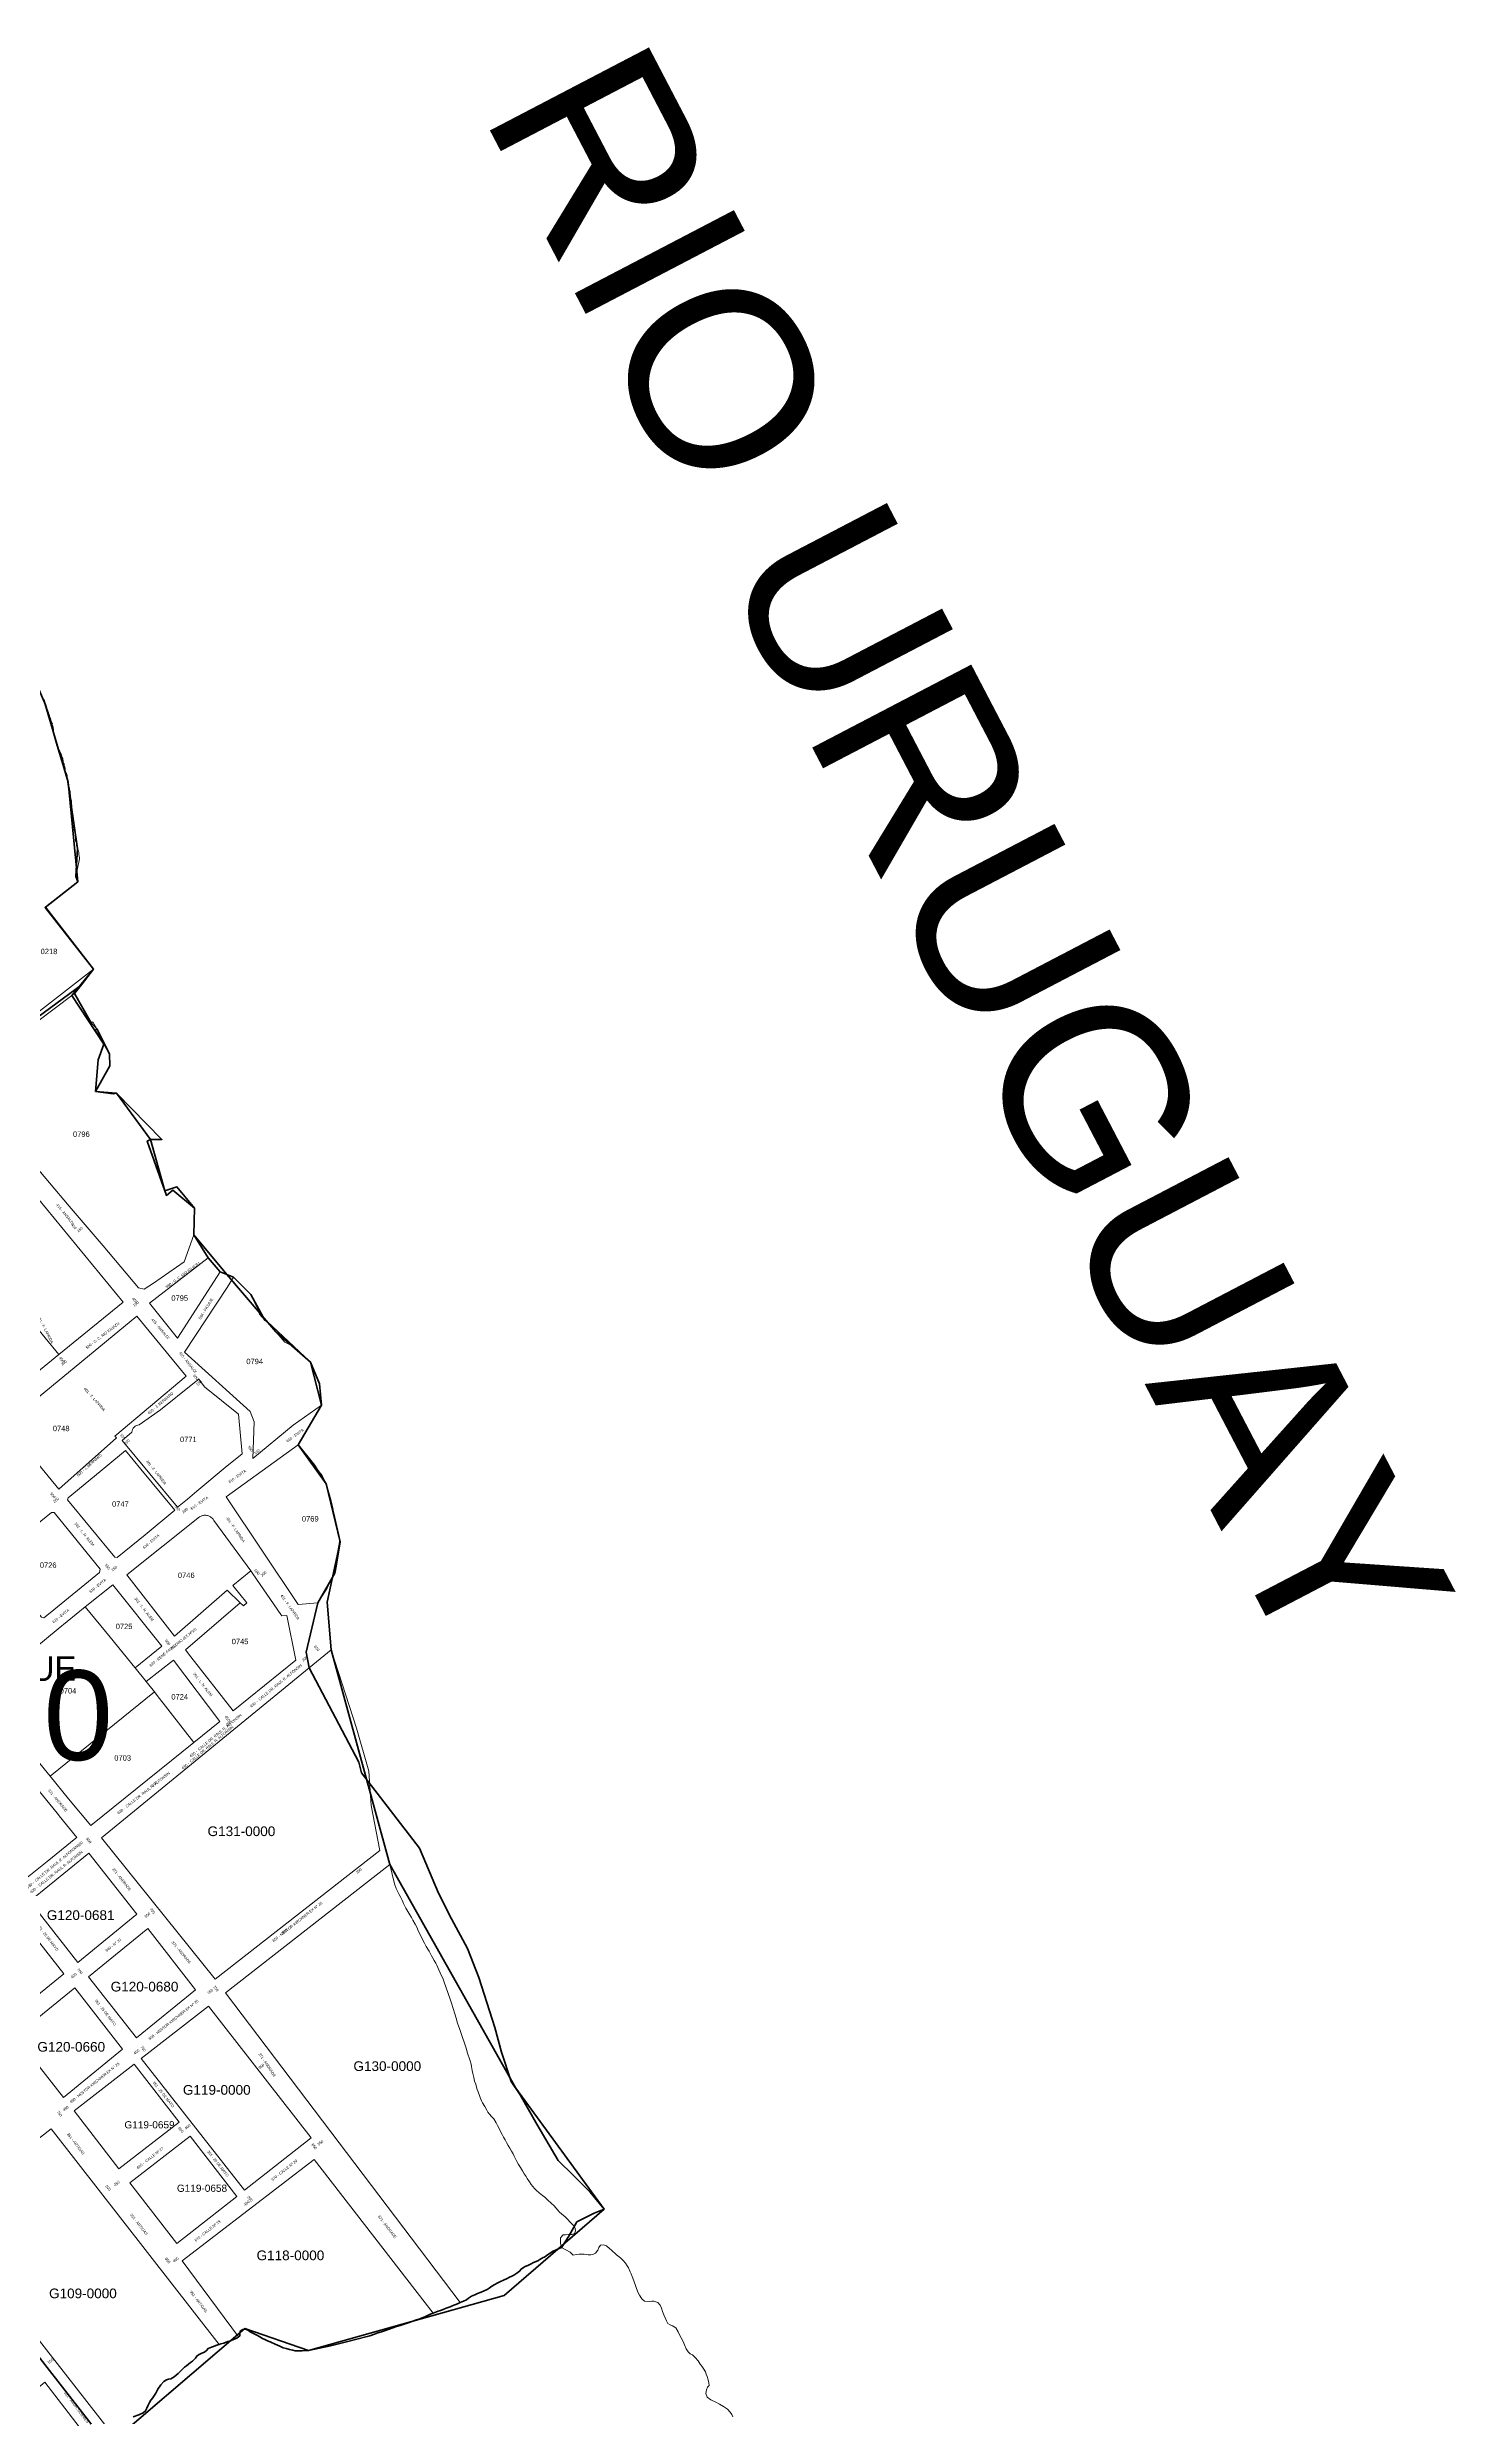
# Model space of a CAD drawing. Header units: millimetres. Extents: x -1182 to 19581, y -461 to 14363.
# Drawn here: x 17057 to 18627, y 10346 to 12987 of the extents above; entities that cross this region are included whole.
import ezdxf
from ezdxf.enums import TextEntityAlignment as Align

# ---------------------------------------------------------------- set-up
doc = ezdxf.new("R2010")
doc.units = ezdxf.units.MM
doc.layers.add('Barrios', color=70, linetype='Continuous', lineweight=40, true_color=0x94f532)
for name, color, linetype, lineweight in [('Barrios_Id', 102, 'Continuous', 40), ('Manzana', 4, 'Continuous', 9), ('Planta urbana', 1, 'Continuous', 70)]:
    doc.layers.add(name, color=color, linetype=linetype, lineweight=lineweight)
doc.layers.add('Calle_id', color=7, linetype='Continuous')
doc.layers.add('Manzana_Id', color=6, linetype='Continuous')
doc.styles.add('Calle_Id', font='@Arial Unicode MS')
doc.styles.add('Manzana', font='@Arial Unicode MS')
doc.styles.add('SuperP', font='arial.ttf')

msp = doc.modelspace()

# ---------------------------------------------------------------- linework, layer by layer
at = {"layer": 'Barrios'}
for points in [[(16949, 12469.3), (16962.1, 12451), (16981.4, 12427.3), (16994.4, 12404.4), (17011.6, 12366.7), (17036, 12299.2), (17055.3, 12254.2), (17068.3, 12209.2), (17079.9, 12171.2), (17091.1, 12094.3), (17089.1, 12062.9), (17091.3, 12057.1), (17055.3, 12028.7), (17108.8, 11959.9), (17094.9, 11941.9)], [(17094.9, 11941.9), (17087.8, 11932.6), (17106.2, 11899.9), (17112.5, 11893.2), (17126.5, 11865.2), (17127, 11851.9), (17111.1, 11823.4), (17130.9, 11820.6), (17134.4, 11821.4), (17172.2, 11769.9), (17168.7, 11768.1), (17190, 11707.6), (17197.1, 11713.4), (17221.4, 11693.3), (17220.6, 11663.7), (17236.5, 11638), (17250.1, 11622.4), (17265, 11616.4), (17284.1, 11597.1), (17299.6, 11568.7), (17302.3, 11566.9), (17332.2, 11539.2), (17350.8, 11521.8), (17360.7, 11497.7), (17363, 11473.6), (17337, 11429.7), (17355.3, 11406.9), (17368.3, 11386.1), (17376.4, 11353.8), (17381.9, 11329.6), (17383.8, 11321.5), (17379.4, 11294.5), (17377.9, 11286.7), (17359, 11253.4), (17345.9, 11198.4), (17349.2, 11181.2), (17404.6, 11075.7), (17407.5, 11064.1), (17472.3, 10980.1), (17493.3, 10929.8), (17507.9, 10901.4), (17525.7, 10868.3), (17538.3, 10835.7), (17556.2, 10780), (17563.4, 10752.7), (17574.4, 10720.1), (17584.5, 10705), (17602.9, 10672.5), (17626.6, 10632), (17643.7, 10615.1), (17662.4, 10596.5), (17678, 10577.5), (17666.8, 10573.2), (17647.6, 10563.5), (17638.6, 10547.6), (17630.3, 10534.9), (17621, 10530.8), (17618.1, 10529.1), (17613.2, 10525.6), (17611.4, 10524.2), (17609.9, 10523.7), (17608.9, 10523.2), (17605.7, 10521.3), (17604.9, 10520.5), (17602.3, 10519.4), (17599.2, 10518.2), (17596.7, 10516.8), (17593.8, 10515.4), (17590.9, 10514.2), (17590.7, 10514.1), (17588.1, 10512.6), (17585.6, 10510.7), (17583.5, 10508.7), (17580.7, 10506.2), (17577.4, 10504.2), (17575, 10503), (17572.4, 10501.7), (17570, 10500.5), (17565.9, 10498.7), (17562.3, 10497), (17558.7, 10495.3), (17556, 10493.7), (17552.8, 10491.7), (17550, 10489.7), (17547.5, 10488.1), (17545.1, 10487), (17540.9, 10485.2), (17536.9, 10483.8), (17533.7, 10482.3), (17530.3, 10480.8), (17526.9, 10478.4), (17524.4, 10476.8), (17521.1, 10475.1), (17517.5, 10473.5), (17514.5, 10472.1), (17511.4, 10470.9), (17508.5, 10469.8), (17508.2, 10469.7), (17505.1, 10468.6), (17501.8, 10467.5), (17498.5, 10466), (17495.5, 10464.9), (17493.1, 10463.9), (17489.3, 10462.4), (17487.5, 10461.7), (17486.2, 10461.2), (17483.3, 10460.1), (17479.7, 10458.4), (17476.2, 10457.1), (17471.5, 10455.1), (17467.8, 10453.8), (17464.8, 10452.8), (17460.8, 10451.4), (17456.1, 10449.9), (17451.9, 10448.5), (17448.2, 10447.4), (17445.5, 10446.5), (17442.3, 10445.4), (17438.5, 10444.1), (17434.3, 10442.6), (17429.9, 10441.1), (17425.8, 10439.7), (17422.2, 10438.4), (17417, 10436.6), (17414, 10435.6), (17390.7, 10429.7), (17372.9, 10425.2), (17348.5, 10420.3), (17344.2, 10420.1), (17341.4, 10419.9), (17337.1, 10419.6), (17333.7, 10419.9), (17330.9, 10420.6), (17327.2, 10421.4), (17323.6, 10422.2), (17320.4, 10423.3), (17316.5, 10424.8), (17314, 10426), (17311.3, 10427.3), (17306.4, 10429.3), (17302.1, 10431.2), (17299.7, 10432.3), (17297.2, 10433.6), (17294.1, 10435.4), (17290.8, 10437.1), (17288, 10438.7), (17283.6, 10440.9), (17281.4, 10442.3), (17278.5, 10444), (17275.4, 10443.6), (17272.6, 10441.9), (17272, 10439.4), (17271.8, 10436.4), (17270.5, 10435.4), (17268.5, 10433.8), (17264.8, 10432.3), (17261.4, 10431.1), (17258.7, 10430.2), (17253.9, 10428.5), (17250.7, 10427.6), (17248.7, 10426.9), (17247.4, 10426.4), (17245, 10425.6), (17242.6, 10424.6), (17240.2, 10423.8), (17236.8, 10422.3), (17235, 10420.4), (17232.6, 10418.3), (17229.6, 10417), (17226, 10415.5), (17224.1, 10413.7), (17222.4, 10411.6), (17219.1, 10408.4), (17216.9, 10406.7), (17214.7, 10404.8), (17212.3, 10403.1), (17210.3, 10401.5), (17206.9, 10398.4), (17205.1, 10396.5), (17203, 10394.5), (17201, 10392.5), (17198.7, 10390.9), (17195.1, 10388.7), (17192.4, 10388.1), (17190, 10387.5), (17187.1, 10385.6), (17183.8, 10381.8), (17180.6, 10377), (17178.2, 10372.6), (17176.2, 10369.3), (17174.8, 10367.3), (17172.7, 10364.9), (17171.1, 10362.3), (17169.8, 10359.1), (17168.3, 10356), (17166.8, 10352.8), (17164.1, 10350.5), (17159.2, 10348.3), (17153.1, 10346.2)], [(16453.8, 11287.5), (16521.7, 11204), (16590.2, 11120.8), (16658.5, 11037.5), (16723.7, 10957.8), (16667.4, 10909.2), (16800.4, 10749.7), (16838.6, 10686.3), (16920.8, 10578.2), (17004.3, 10468.4), (17124, 10315.4)]]:
    msp.add_lwpolyline(points, dxfattribs=at)
at = {"layer": 'Barrios', "lineweight": 50}
msp.add_lwpolyline([(17094.9, 11941.9), (16984.7, 11860.8), (16953.7, 11838), (16872, 11771), (16790.8, 11704.5), (16709.4, 11639.3), (16669.3, 11606.6), (16629, 11573.7), (16547.2, 11507), (16465.8, 11439.6), (16385.8, 11372.9)], dxfattribs=at)
at = {"layer": 'Manzana'}
for points in [[(17057.2, 12250), (17057.7, 12248.6), (17057.9, 12247.8), (17058.5, 12246.3), (17058.7, 12245.4), (17059, 12244.5), (17059.8, 12242.8), (17059.9, 12241.9), (17060.6, 12240.2), (17060.8, 12239.3), (17061.4, 12237.4), (17061.7, 12236.6), (17062.3, 12234.7), (17062.6, 12233.7), (17063, 12233.2), (17062.9, 12232.5), (17063.2, 12231.7), (17063.4, 12231), (17063.7, 12229.4), (17064, 12228.7), (17064.3, 12227.1), (17064.1, 12226.5), (17064.4, 12225.1), (17064.7, 12223.7), (17064.8, 12223), (17064.7, 12222.4), (17065.2, 12220.3), (17065.4, 12218.9), (17065.5, 12218.2), (17065.9, 12216.8), (17066, 12216.1), (17066, 12215.4), (17066.7, 12214), (17066.8, 12213.1), (17067.3, 12212), (17068.1, 12210), (17068.3, 12209.2), (17069, 12207.2), (17069.2, 12206.4), (17069.6, 12205.9), (17070.2, 12204.6), (17070.4, 12204), (17071.3, 12202.6), (17071.3, 12202), (17071.5, 12201.1), (17072.7, 12199.4), (17073.2, 12198.5), (17073.6, 12196.8), (17073.9, 12195.8), (17074.6, 12194.4), (17074.8, 12193.5), (17074.8, 12192.8), (17075.1, 12192.3), (17075.1, 12191.2), (17075.5, 12189.4), (17076, 12188.6), (17076, 12187.9), (17076.2, 12187.3), (17076.6, 12186.1), (17076.8, 12184.8), (17077.1, 12184.1), (17077.4, 12182.3), (17077.4, 12181.7), (17077.4, 12181.1), (17077.9, 12179.8), (17077.9, 12178.7), (17078.4, 12178.2), (17078.7, 12177.7), (17079.1, 12177.2), (17079, 12176.1), (17079.3, 12175.6), (17079.3, 12174.3), (17079.6, 12173.3), (17079.8, 12172.4), (17079.9, 12171.2), (17080.2, 12169.1), (17080.4, 12168.2), (17080.5, 12166.7), (17080.8, 12165.9), (17081.1, 12164.5), (17081.2, 12163.6), (17081.6, 12162.9), (17082, 12161.2), (17082.1, 12160.5), (17082.3, 12158.9), (17082.8, 12158), (17082.8, 12156.6), (17082.8, 12155.7), (17083.1, 12154.2), (17083.1, 12153), (17083.2, 12152.3), (17083.5, 12150.7), (17083.7, 12149.8), (17083.9, 12148.5), (17084.2, 12147.5), (17084.2, 12146.2), (17084.3, 12145.3), (17084.3, 12144.4), (17084.2, 12143.5), (17084.6, 12142.8), (17084.7, 12142.2), (17084.6, 12141.5), (17084.8, 12140.6), (17084.8, 12140), (17084.8, 12138.6), (17084.6, 12137.7), (17085, 12137), (17085, 12136), (17085.1, 12135.4), (17085.1, 12133.7), (17085.5, 12132.8), (17085.4, 12131.7), (17085.8, 12130.9), (17086, 12130), (17086.1, 12129.3), (17086, 12128.6), (17085.9, 12128), (17086.1, 12127.4), (17086.2, 12126.4), (17086.3, 12125.7), (17086.3, 12124.8), (17086.7, 12123), (17086.6, 12122.3), (17086.8, 12121.1), (17086.9, 12120.3), (17086.9, 12119.6), (17086.9, 12118.9), (17086.9, 12118.1), (17087, 12117.2), (17087.2, 12116.7), (17087.1, 12116), (17087.2, 12115.2), (17087.3, 12114.5), (17087.5, 12113.1), (17087.9, 12112.3), (17088, 12111.6), (17088.3, 12110.8), (17088.6, 12110.3), (17088.9, 12109.1), (17089.1, 12108.6), (17088.9, 12108), (17089.3, 12107.4), (17089.2, 12106.8), (17089.1, 12106.2), (17088.8, 12105.6), (17088.9, 12104.1), (17088.8, 12103.5), (17088.9, 12102.8), (17089.1, 12101.7), (17089.4, 12100.9), (17089.7, 12100.2), (17089.7, 12099.6), (17089.6, 12098.8), (17089.9, 12097.8), (17089.9, 12097.1), (17090.4, 12096.5), (17090.4, 12095.7), (17091.1, 12094.3), (17091.2, 12093.7), (17091.7, 12092.4), (17092, 12091.2), (17092.5, 12089.9), (17092.5, 12089.3), (17092.6, 12088.3), (17092.5, 12087.3), (17092.8, 12086.5), (17092.9, 12085.8), (17093.1, 12084.3), (17093.2, 12083.7), (17093.3, 12083.4), (17093.2, 12082.8), (17089.1, 12062.9), (17091.3, 12057.1), (17055.3, 12028.7)], [(17006, 11990.3), (16986.9, 11975.6), (17036.6, 11912.8), (17041.8, 11907.8), (17108.8, 11959.9), (17055.3, 12028.7)], [(17038, 11747.5), (17081.6, 11695.5), (17119.4, 11651.4), (17159.1, 11604.5), (17165.1, 11602.9), (17175.5, 11609.6), (17209.9, 11633.6), (17220.6, 11663.7), (17221.4, 11693.3), (17197.1, 11713.4), (17190, 11707.6), (17168.7, 11768.1), (17172.2, 11769.9), (17134.4, 11821.4), (17130.9, 11820.6), (17111.1, 11823.4), (17127, 11851.9), (17126.5, 11865.2), (17114.1, 11886.8), (17110.7, 11892.2), (17112.5, 11893.2), (17108.1, 11900.9), (17106.2, 11899.9), (17103.2, 11905.2), (17087.8, 11932.6), (17084.8, 11930.2), (17046.7, 11901.9)], [(17070.1, 11530.1), (17141.9, 11588.4), (17022.3, 11734.4), (16717.2, 11486.3), (16835.4, 11339.7), (16996.3, 11470.2)], [(17070.1, 11530.1), (17009.4, 11604.5), (16935.6, 11544.6), (16996.3, 11470.2)], [(16996.3, 11470.2), (17070.1, 11530.1)], [(17284.2, 11289.1), (17243.1, 11345.1), (17242.6, 11345.9), (17242.1, 11346.6), (17241.5, 11347.4), (17240.9, 11348), (17240.1, 11348.6), (17239.4, 11349.2), (17238.6, 11349.7), (17237.8, 11350.1), (17236.9, 11350.4), (17236, 11350.7), (17235.1, 11350.9), (17234.2, 11351), (17233.3, 11351.1), (17232.3, 11351), (17231.4, 11350.9), (17230.5, 11350.7), (17229.6, 11350.5), (17228.7, 11350.1), (17227.9, 11349.7), (17227.1, 11349.3), (17145.8, 11284.7), (17199.2, 11216.5), (17257.7, 11267.7), (17272.4, 11253.5)], [(17272.4, 11253.5), (17211.2, 11201.1), (17217.3, 11193.3), (17264.4, 11133.2), (17334.5, 11189.7), (17324.4, 11239.3), (17318.7, 11238.8), (17317.8, 11240.3), (17286.5, 11285.9), (17284.2, 11289.1)], [(17272.4, 11253.5), (17275.9, 11250.1), (17279.8, 11253.3), (17264, 11272.8), (17284.2, 11289.1)], [(17060.5, 11060.3), (16985.9, 11151.4), (16986.4, 11156.2), (17069.6, 11224.4), (17099.7, 11249)], [(17099.7, 11249), (17127.3, 11215.3), (17154.9, 11181.5), (17155.2, 11181.1)], [(17155.2, 11181.1), (17167.5, 11165.9)], [(17167.5, 11165.9), (17197.8, 11189.7), (17249.6, 11121.2), (17220.7, 11097.8)], [(17060.5, 11060.3), (17176.7, 11154.1)], [(17176.7, 11154.1), (17167.5, 11165.9)], [(17176.7, 11154.1), (17179.9, 11150.2), (17220.7, 11097.8)], [(17060.5, 11060.3), (17081, 11035.1), (17105.9, 11005.2), (17220.7, 11097.8)], [(17630.3, 10534.9), (17629.2, 10539.8), (17629.5, 10545.8), (17632.4, 10548.9), (17635, 10549.2), (17638.3, 10549.5), (17642.4, 10549.5), (17645, 10550.4), (17646.1, 10553.6), (17645.7, 10556.1), (17644.4, 10558.7), (17639.9, 10563.7), (17637.6, 10566.3), (17634.4, 10569), (17630.5, 10572.5), (17628.3, 10574.4), (17626.2, 10576.7), (17624.1, 10579.1), (17621.9, 10581.7), (17619.4, 10583.9), (17614.6, 10588.6), (17611.8, 10591.2), (17609.3, 10593), (17605.5, 10595.8), (17602.2, 10598.7), (17600.5, 10600.7), (17598.4, 10603), (17596.7, 10605.1), (17594.7, 10608.1), (17592.3, 10611.8), (17590.9, 10614.1), (17588.9, 10617.2), (17586.9, 10620.5), (17584.6, 10624.1), (17582.5, 10627.6), (17580.6, 10630.9), (17577.8, 10636.8), (17576.4, 10639.4), (17574.8, 10642.3), (17573, 10645.6), (17571.1, 10648.6), (17569.2, 10651.8), (17567.5, 10654.9), (17565.7, 10658.1), (17564.2, 10661), (17562.6, 10664.3), (17560.8, 10667.7), (17559.2, 10671.1), (17557.8, 10673.8), (17554.9, 10678.4), (17552.6, 10681.1), (17550.3, 10683.6), (17548.5, 10685.9), (17547.2, 10688.1), (17545.1, 10692), (17542.5, 10696.2), (17541.3, 10698.5), (17539.8, 10702.3), (17537.6, 10708.6), (17536.6, 10711.2), (17535.6, 10713.8), (17534.8, 10717), (17533.6, 10720.4), (17532.6, 10724.4), (17531.5, 10728.7), (17530.8, 10732.2), (17530.3, 10736.6), (17529.7, 10739.4), (17528.6, 10743), (17525.2, 10752.8), (17524.4, 10756.1), (17517.1, 10777.9), (17514.6, 10784.9), (17512.9, 10790.4), (17511.4, 10795.4), (17507.9, 10807.1), (17506.4, 10811.8), (17499.8, 10830.8), (17498.4, 10834), (17495.2, 10841.1), (17493.8, 10844.4), (17492.7, 10846.9), (17491.4, 10849.5), (17490.2, 10851.9), (17488.6, 10854.8), (17487.2, 10857.3), (17485.6, 10860.1), (17484.1, 10862.9), (17482.8, 10865.3), (17481.6, 10867.6), (17479.7, 10870.6), (17477.6, 10874.2), (17476, 10877.5), (17474.1, 10881.5), (17470.8, 10888), (17469.5, 10891.3), (17467.3, 10895.4), (17464.7, 10899.9), (17463.2, 10902.7), (17461.4, 10905.8), (17459.2, 10909.6), (17457.1, 10913.1), (17454.4, 10918.3), (17452.8, 10921.9), (17451.3, 10925.1), (17449.6, 10928.4), (17447.9, 10931.5), (17446.3, 10934.9), (17444.4, 10940.3), (17439, 10961.8), (17255.8, 10818.9), (17517.5, 10473.5)], [(17248.7, 10426.9), (17061.6, 10667.3), (16938.5, 10571.3), (17127.6, 10329.5)], [(17487.5, 10461.7), (17354.7, 10632.9), (17207.5, 10520.1), (17270.5, 10435.4)], [(17821.6, 10346.3), (17820.2, 10348.8), (17818.4, 10351.6), (17815.4, 10354.7), (17811.2, 10357.8), (17806.5, 10360.4), (17802.4, 10362.4), (17796.8, 10365.3), (17792.8, 10368), (17791.2, 10372.3), (17792.2, 10376.4), (17793.3, 10379.1), (17795.1, 10381), (17794.6, 10384.1), (17793.8, 10387.6), (17792.7, 10391.1), (17791.8, 10393.6), (17790.8, 10396.2), (17788.3, 10400.6), (17786.8, 10402.7), (17785.1, 10405), (17782.7, 10408.8), (17779.4, 10412.5), (17776.4, 10415.2), (17774, 10416.5), (17771.5, 10418.7), (17769.3, 10422), (17767.6, 10426.4), (17766.2, 10430.1), (17764, 10434.4), (17762.1, 10437.6), (17760.6, 10440.9), (17757.9, 10445.5), (17754, 10447.7), (17751.6, 10448.8), (17748.8, 10450.4), (17747.4, 10453.1), (17744.6, 10460), (17743.1, 10463.8), (17741.9, 10467.4), (17740.6, 10470.6), (17737.8, 10473.7), (17733.5, 10475.3), (17731, 10475.2), (17728, 10474.9), (17723.1, 10475.3), (17720.1, 10477.8), (17717.5, 10481.9), (17715.6, 10485.3), (17711.2, 10497.8), (17709.3, 10502.7), (17708, 10505.6), (17707, 10507.9), (17705.1, 10512.1), (17703.7, 10514.4), (17701.8, 10517.3), (17699.2, 10520.4), (17696.6, 10522.9), (17694.6, 10524.5), (17691.7, 10526.8), (17686.3, 10531.9), (17684.3, 10533.6), (17680.6, 10536.9), (17677.2, 10537.8), (17674, 10537.4), (17672, 10535.1), (17670.9, 10532), (17668.5, 10528.8), (17666.3, 10527.6), (17663, 10526.7), (17660.3, 10526.8), (17655.8, 10527.4), (17652.6, 10527.5), (17650.1, 10527.4), (17646.9, 10527), (17643.6, 10526.3), (17640.3, 10529.8), (17630.3, 10534.9)], [(17517.5, 10473.5), (17521.1, 10475.1), (17524.4, 10476.8), (17526.9, 10478.4), (17530.3, 10480.8), (17533.7, 10482.3), (17536.9, 10483.8), (17540.9, 10485.2), (17545.1, 10487), (17547.5, 10488.1), (17550, 10489.7), (17552.8, 10491.7), (17556, 10493.7), (17558.7, 10495.3), (17562.3, 10497), (17565.9, 10498.7), (17570, 10500.5), (17572.4, 10501.7), (17575, 10503), (17577.4, 10504.2), (17580.7, 10506.2), (17583.5, 10508.7), (17585.6, 10510.7), (17588.1, 10512.6), (17590.7, 10514.1), (17593.8, 10515.4), (17596.7, 10516.8), (17599.2, 10518.2), (17602.3, 10519.4), (17604.9, 10520.5), (17605.7, 10521.3), (17608.9, 10523.2), (17609.9, 10523.7), (17611.4, 10524.2), (17613.2, 10525.6), (17618.1, 10529.1), (17621, 10530.8), (17630.3, 10534.9)], [(17487.5, 10461.7), (17483.3, 10460.1), (17479.7, 10458.4), (17476.2, 10457.1), (17471.5, 10455.1), (17460.8, 10451.4), (17451.9, 10448.5), (17448.2, 10447.4), (17414, 10435.6), (17372.9, 10425.2), (17348.5, 10420.3), (17344.2, 10420.1), (17337.1, 10419.6), (17333.7, 10419.9), (17330.9, 10420.6), (17327.2, 10421.4), (17323.6, 10422.2), (17320.4, 10423.3), (17316.5, 10424.8), (17311.3, 10427.3), (17306.4, 10429.3), (17299.7, 10432.3), (17297.2, 10433.6), (17294.1, 10435.4), (17290.8, 10437.1), (17288, 10438.7), (17283.6, 10440.9), (17278.5, 10444), (17275.4, 10443.6), (17272.6, 10441.9), (17272, 10439.4), (17271.8, 10436.4), (17270.5, 10435.4)], [(17487.5, 10461.7), (17489.3, 10462.4), (17493.1, 10463.9), (17495.5, 10464.9), (17498.5, 10466), (17501.8, 10467.5), (17508.2, 10469.7), (17514.5, 10472.1), (17517.5, 10473.5)], [(17248.7, 10426.9), (17250.7, 10427.6), (17253.9, 10428.5), (17264.8, 10432.3), (17268.5, 10433.8), (17270.5, 10435.4)], [(17248.7, 10426.9), (17245, 10425.6), (17242.6, 10424.6), (17240.2, 10423.8), (17236.8, 10422.3), (17235, 10420.4), (17232.6, 10418.3), (17229.6, 10417), (17226, 10415.5), (17224.1, 10413.7), (17222.4, 10411.6), (17219.1, 10408.4), (17216.9, 10406.7), (17214.7, 10404.8), (17212.3, 10403.1), (17210.3, 10401.5), (17206.9, 10398.4), (17205.1, 10396.5), (17203, 10394.5), (17201, 10392.5), (17198.7, 10390.9), (17195.1, 10388.7), (17192.4, 10388.1), (17190, 10387.5), (17187.1, 10385.6), (17183.8, 10381.8), (17180.6, 10377), (17178.2, 10372.6), (17176.2, 10369.3), (17174.8, 10367.3), (17172.7, 10364.9), (17171.1, 10362.3), (17169.8, 10359.1), (17166.8, 10352.8), (17164.1, 10350.5), (17159.2, 10348.3), (17153.1, 10346.2)], [(17111.4, 10311), (17054.7, 10384.8), (16935.2, 10285.9), (16993.8, 10210.4)]]:
    msp.add_lwpolyline(points, dxfattribs=at)
for points in [[(17236.5, 11638), (17250.1, 11622.4), (17202.6, 11548.3), (17171.1, 11587.6)], [(17286.4, 11414.5), (17331.3, 11451.4), (17363, 11473.6), (17360.7, 11497.7), (17350.8, 11521.8), (17332.2, 11539.2), (17322.2, 11544), (17302.3, 11566.9), (17299.6, 11568.7), (17293.7, 11575.3), (17292.4, 11579.9), (17284.1, 11597.1), (17265, 11616.4), (17257.8, 11604.9), (17210.4, 11532.8), (17283.4, 11466.8), (17287.9, 11455.2)], [(17157, 11573.1), (17062, 11494.5), (17013.5, 11454.3), (17012.3, 11450.6), (17034.4, 11423.5), (17070, 11380.1), (17134.3, 11437.3), (17132.6, 11439.4), (17212, 11506.2)], [(17144.5, 11423.2), (17161.7, 11402.3), (17199.5, 11356.8), (17166.3, 11329.3), (17135, 11304), (17132.6, 11304.2), (17080, 11368.1), (17080.7, 11370.4), (17122.7, 11405.2)], [(17337, 11429.7), (17347.1, 11416.5), (17355.3, 11406.9), (17360.3, 11399.6), (17363.7, 11395.5), (17368.3, 11386.1), (17370.4, 11378.9), (17372.6, 11371.2), (17374, 11365.6), (17375.9, 11357.5), (17376.4, 11353.8), (17377.8, 11345.6), (17378.6, 11342), (17379.7, 11336.8), (17381.9, 11329.6), (17383.3, 11323.4), (17378.7, 11297.6), (17377.3, 11290.1), (17376.6, 11286.4), (17376.1, 11283.5), (17372.7, 11277.3), (17369.4, 11269.9), (17359, 11253.4), (17336.9, 11251.7), (17256.5, 11371.5)], [(17061.9, 11354.3), (17065.1, 11354.2), (17116.3, 11291.1), (17115.5, 11287.1), (17060.5, 11242.5), (17053.4, 11236.7), (17050.9, 11237.4), (17000.9, 11299.2), (16999.9, 11304)], [(17373.6, 11201.2), (17401.8, 11113.9), (17415.8, 11065.7), (17418.4, 11027.5), (17428.1, 10977.5), (17244.5, 10834.2), (17117.6, 10991.4)], [(17035.6, 11059), (17004.8, 11034), (16970.7, 11005.8), (16969.1, 11004.5), (17023.9, 10938.5), (17057.3, 10965.2), (17089.2, 10991), (17090.3, 10992), (17070.6, 11016), (17069.8, 11017), (17068.3, 11018.9)], [(17103.6, 10974.5), (17157, 10906.3), (17091.2, 10852.7), (17037.9, 10920.9)], [(17022.4, 10908.3), (16956.3, 10854.5), (17009.7, 10786.2), (17075.7, 10840.1)], [(17169.3, 10890.5), (17103.3, 10836.7), (17156.6, 10768.5), (17222.6, 10822.3)], [(17087.9, 10824.2), (17022, 10770.5), (17075.3, 10702.3), (17141.1, 10755.9)], [(17161.9, 10745.6), (17236.9, 10804.1), (17351.5, 10657.2), (17277.3, 10598.8)], [(17154, 10739.4), (17087.1, 10687.2), (17137.2, 10622.7), (17204.2, 10674.7)]]:
    msp.add_lwpolyline(points, close=True, dxfattribs=at)
msp.add_lwpolyline([(17219.5, 11497.4), (17226.3, 11502.9), (17232.5, 11494.3), (17270.4, 11463.7), (17274.5, 11419.7), (17255.7, 11404.2), (17224.1, 11377.9), (17213.4, 11369), (17202.6, 11360.1), (17140.8, 11434.5), (17151.5, 11443.6, -0.337772), (17159.7, 11452), (17183.4, 11468.5)], format="xyb", close=True, dxfattribs=at)
at = {"layer": 'Manzana', "linetype": 'Continuous'}
msp.add_lwpolyline([(17099.7, 11249), (17130.5, 11273.5), (17184.9, 11205), (17155.2, 11181.1)], dxfattribs=at)
msp.add_lwpolyline([(17216.5, 10658.9), (17149.4, 10606.9), (17201.8, 10539.4), (17268.5, 10591.9)], close=True, dxfattribs=at)
at = {"layer": 'Planta urbana'}
msp.add_lwpolyline([(16981.8, 10192), (17277.5, 10444.6), (17348.5, 10420.3), (17566.7, 10481.6), (17678, 10577.5), (17579.4, 10712.6), (17439, 10961.8), (17373.6, 11201.2), (17369.4, 11254.3), (17383.8, 11321.5), (17368.3, 11386.1), (17337, 11429.7), (17363, 11473.6), (17350.8, 11521.8), (17312.2, 11555.5), (17257.6, 11619.4), (17220.6, 11663.7), (17221.4, 11693.3), (17201.7, 11717.3), (17188.2, 11712.5), (17172.2, 11769.9), (17185, 11769.9), (17134.4, 11821.4), (17111.1, 11823.4), (17114, 11858.5), (17120.3, 11876), (17084.8, 11930.2), (17108.8, 11959.9), (17054.8, 12028.3), (17091.3, 12057.1), (17080.4, 12168.2), (17053.3, 12260)], dxfattribs=at)

# ---------------------------------------------------------------- texts
at = {"color": 40, "true_color": 0xe6bd19, "style": 'Calle_Id'}
for s, p in [('400', (17087, 11673, 1)), ('450', (17154.8, 11590.7, 1)), ('450', (17073.4, 11524.6, 1)), ('500', (17222.8, 11504.8, 1)), ('500', (17141.4, 11438.7, 1)), ('550', (17283.8, 11425.2, 1)), ('500', (17063.5, 11373.2, 1)), ('550', (17202.4, 11359.1, 1)), ('550', (17124.5, 11293.6, 1)), ('600', (17291, 11287.9, 1)), ('600', (17191.4, 11209.5, 1)), ('650', (17357.7, 11202.8, 1)), ('650', (17258.1, 11124.4, 1)), ('650', (17103.5, 10988.6, 1)), ('700', (17174.5, 10910.1, 1)), ('700', (17093.5, 10843, 1)), ('750', (17245.3, 10823.6, 1)), ('750', (17164.3, 10756.5, 1)), ('750', (17071, 10684.2, 1)), ('800', (17206.2, 10666.1, 1)), ('850', (17354.8, 10647.6, 1)), ('800', (17125.1, 10601.4, 1)), ('850', (17283.4, 10589.1, 1)), ('850', (17191.5, 10520.5, 1))]:
    msp.add_text(s, height=3, rotation=309.3589, dxfattribs=at).set_placement(p, align=Align.MIDDLE)
at = {"color": 32, "true_color": 0xe3621c, "style": 'Calle_Id'}
for s, p in [('150', (17093.6, 11669.6, 1)), ('150', (17156.1, 11586.6, 1)), ('200', (17075.8, 11521, 1)), ('150', (17226.4, 11498.4, 1)), ('200', (17146.1, 11432.8, 1)), ('150', (17291.1, 11422, 1)), ('250', (17067.1, 11368, 1)), ('200', (17210.8, 11356.4, 1)), ('250', (17131.8, 11291.7, 1)), ('200', (17298.4, 11285.8, 1)), ('250', (17197.6, 11204.2, 1)), ('200', (17344.5, 11191.2, 1)), ('250', (17259.5, 11119.1, 1)), ('300', (17176.8, 11051.7, 1)), ('350', (17093.8, 10984.6, 1)), ('250', (17404.5, 10954.7, 1)), ('350', (17168.9, 10905.4, 1)), ('300', (17321.8, 10887.3, 1)), ('400', (17086.9, 10838.1, 1)), ('350', (17238.8, 10820.3, 1)), ('400', (17156.8, 10753, 1)), ('350', (17295.8, 10736.8, 1)), ('450', (17077.8, 10689.9, 1)), ('400', (17213.7, 10669.5, 1)), ('350', (17361.7, 10651.7, 1)), ('450', (17134.7, 10606.4, 1)), ('400', (17279.6, 10584.4, 1)), ('450', (17200.6, 10521.3, 1)), ('550', (17061, 10408.5, 1))]:
    msp.add_text(s, height=3, rotation=39.3589, dxfattribs=at).set_placement(p, align=Align.MIDDLE)
at = {"layer": 'Barrios', "insert": (16935.8, 11193.8), "char_height": 27.226, "width": 759.763, "attachment_point": 1, "style": 'SuperP'}
msp.add_mtext('{\\fConstantia|b0|i0|c0|p18;PARQUE}', dxfattribs=at)
at = {"layer": 'Barrios_Id', "style": 'Manzana'}
msp.add_text('10', height=100, dxfattribs=at).set_placement((17052.9, 11128.2), align=Align.MIDDLE_CENTER)
at = {"layer": 'Calle_id', "style": 'Calle_Id'}
for s, rotation, p in [('415 - ANSALDI', 309.7083, (17077.2, 11686.7, 1)), ('620 - RENÉ FAVALORO (EX.Nº19)', 38.9619, (17197.5, 11204, 1))]:
    msp.add_text(s, height=3, rotation=rotation, dxfattribs=at).set_placement(p, align=Align.MIDDLE)
at = {"layer": 'Calle_id', "color": 7, "style": 'Calle_Id'}
for s, rotation, p in [('590 - G. C. RIO IGUAZU', 36.5453, (17208.1, 11618.7, 1)), ('594 - PASAJE', 58.128, (17234, 11581.2, 1)), ('401 - F. LAPRIDA', 297.525, (17055.2, 11557.9, 1)), ('590 - G. C. RIO IGUAZU', 37.5031, (17119, 11551.5, 1)), ('415 - ANSALDI', 309.7159, (17183.3, 11559.1, 1)), ('415 - ANSALDI', 308.4462, (17213.9, 11521.6, 1)), ('401 - F. LAPRIDA', 311.8242, (17109.8, 11480.4, 1)), ('600 - J. BERNARD', 40.2139, (17183.6, 11476, 1)), ('610 - EVITA', 35.2588, (17333.4, 11440, 1)), ('600 - J. BERNARD', 41.7564, (17104.2, 11407, 1)), ('401 - F. LAPRIDA', 308.6459, (17178.7, 11398.9, 1)), ('610 - EVITA', 35.2588, (17269, 11394.5, 1)), ('610 - EVITA', 35.1173, (17226.8, 11364.7, 1)), ('391 - L. N. ALEM', 309.2012, (17098.6, 11330, 1)), ('610 - EVITA', 39.6657, (17173, 11321.8, 1)), ('401 - F. LAPRIDA', 304.697, (17267.1, 11335.1, 1)), ('610 - EVITA', 39.3658, (17113.4, 11272.5, 1)), ('391 - L. N. ALEM', 307.9365, (17165.3, 11246.3, 1)), ('401 - F. LAPRIDA', 305.4512, (17327.8, 11248.8, 1)), ('610 - EVITA', 39.3658, (17072.3, 11238.8, 1)), ('391 - L. N. ALEM', 307.9365, (17230.6, 11162.5, 1)), ('371 - ANDRADE', 309.6255, (17068.9, 11033.2, 1)), ('371 - ANDRADE', 308.346, (17140.2, 10945.3, 1)), ('650 - NESTOR KIRCHNER EX N° 25', 38.4038, (17336, 10898, 1)), ('361 - 25 DE MAYO', 307.3728, (17058, 10880.2, 1)), ('640 - N° 23', 38.3267, (17130.8, 10872, 1)), ('371 - ANDRADE', 310.0668, (17206.7, 10863.8, 1)), ('361 - 25 DE MAYO', 307.7172, (17122.1, 10796.9, 1)), ('650 - NESTOR KIRCHNER EX N° 25', 38.3267, (17198, 10788.7, 1)), ('371 - ANDRADE', 303.7793, (17302.4, 10738.5)), ('650 - NESTOR KIRCHNER EX N° 25', 38.8409, (17110, 10718.5, 1)), ('351 - ARTIGAS', 307.8347, (17089, 10650.6)), ('351 - ARTIGAS', 307.8347, (17159.4, 10560.7)), ('371 - ANDRADE', 307.6137, (17436.1, 10558.1)), ('351 - ARTIGAS', 307.362, (17225.9, 10474.7, 1)), ('331 - AVDA. GÜEMES', 307.1646, (17090.1, 10356.9, 1))]:
    msp.add_text(s, height=3, rotation=rotation, dxfattribs=at).set_placement(p, align=Align.MIDDLE)
at = {"layer": 'Calle_id', "color": 7, "linetype": 'Continuous', "style": 'Calle_Id'}
for rotation, p in [(39.4664, (17312.3, 11161.1, 1)), (39.4664, (17244.9, 11105.5, 1)), (39.7537, (17235.9, 11092.2)), (38.3812, (17164.5, 11041.4, 1)), (39.731, (17062.8, 10959.3, 1)), (38.453, (17067.3, 10953.5))]:
    msp.add_text('630 -  CALLE DR. RAUL R. ALFONSIN', height=3, rotation=rotation, dxfattribs=at).set_placement(p, align=Align.MIDDLE)
at = {"layer": 'Calle_id', "linetype": 'Continuous', "style": 'Calle_Id'}
for s, rotation, p in [('361 - 25 DE MAYO', 308.2036, (17186.8, 10705.6)), ('660 -  CALLE Nº 27', 38.2036, (17171.9, 10634.7)), ('361 - 25 DE MAYO', 308.3372, (17247.6, 10628.5)), ('670 - CALLE Nº 29', 38.3372, (17321.5, 10621.2, 1)), ('670 - CALLE Nº 29', 38.3372, (17235.9, 10553.5))]:
    msp.add_text(s, height=3, rotation=rotation, dxfattribs=at).set_placement(p, align=Align.MIDDLE)
at = {"layer": 'Manzana_Id', "style": 'Manzana'}
msp.add_text('RIO URUGUAY', height=200, rotation=297.5785, dxfattribs=at).set_placement((18085, 12087.5), align=Align.MIDDLE_CENTER)
for s, height, p in [('0218', 6, (17059.2, 11979.5)), ('0796', 6, (17095.3, 11775.8)), ('0795', 6, (17204.9, 11593.1)), ('0794', 6, (17288.5, 11522.5)), ('0748', 6, (17072.8, 11447.8)), ('0771', 6, (17214.5, 11435.6)), ('0747', 6, (17138.8, 11363.6)), ('0769', 6, (17350.4, 11347.1)), ('0726', 6, (17058.3, 11295.5)), ('0746', 6, (17212.2, 11284.2)), ('0725', 6, (17142.9, 11227.2)), ('0745', 6, (17272.2, 11210.4)), ('0704', 6, (17080.4, 11155.4)), ('0724', 6, (17204.9, 11148.7)), ('0703', 6, (17141.3, 11080.6)), ('G131-0000', 10.8, (17273.7, 10998.9)), ('G120-0681', 10.8, (17094.5, 10905.4)), ('G120-0680', 10.8, (17165.7, 10825.7)), ('G120-0660', 10.8, (17084, 10758.6)), ('G130-0000', 10.8, (17436.3, 10737.1)), ('G119-0000', 10.8, (17246.2, 10710.6)), ('G118-0000', 10.8, (17328.3, 10526.2)), ('G109-0000', 10.8, (17097, 10483.8))]:
    msp.add_text(s, height=height, dxfattribs=at).set_placement(p, align=Align.MIDDLE_CENTER)
at = {"layer": 'Manzana_Id', "linetype": 'Continuous', "style": 'Manzana'}
for s, p in [('G119-0659', (17143.3, 10667.7)), ('G119-0658', (17201.8, 10597))]:
    msp.add_text(s, height=8, dxfattribs=at).set_placement(p)

doc.saveas('drawing.dxf')
